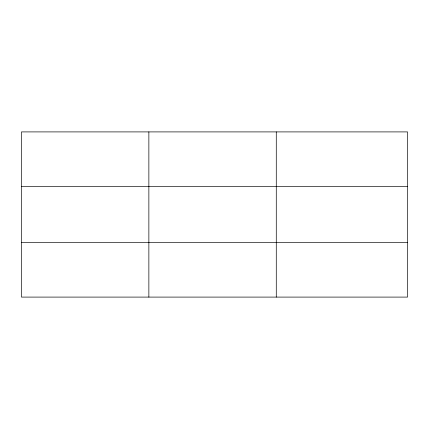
<?xml version="1.0" encoding="UTF-8"?>
<svg xmlns="http://www.w3.org/2000/svg" width="429" height="429" viewBox="0 0 429 429"><rect width="100%" height="100%" fill="white"/><g stroke="black" fill="none" stroke-linecap="round" stroke-linejoin="round"><path stroke-width="0.64" d="M148.863 297.093L148.863 131.907M276.276 297.093L276.276 131.907M407.55 186.417L407.55 131.907L21.45 131.907L21.45 297.093L407.55 297.093L407.55 186.417L21.45 186.417M21.45 242.583L407.55 242.583"/></g></svg>
